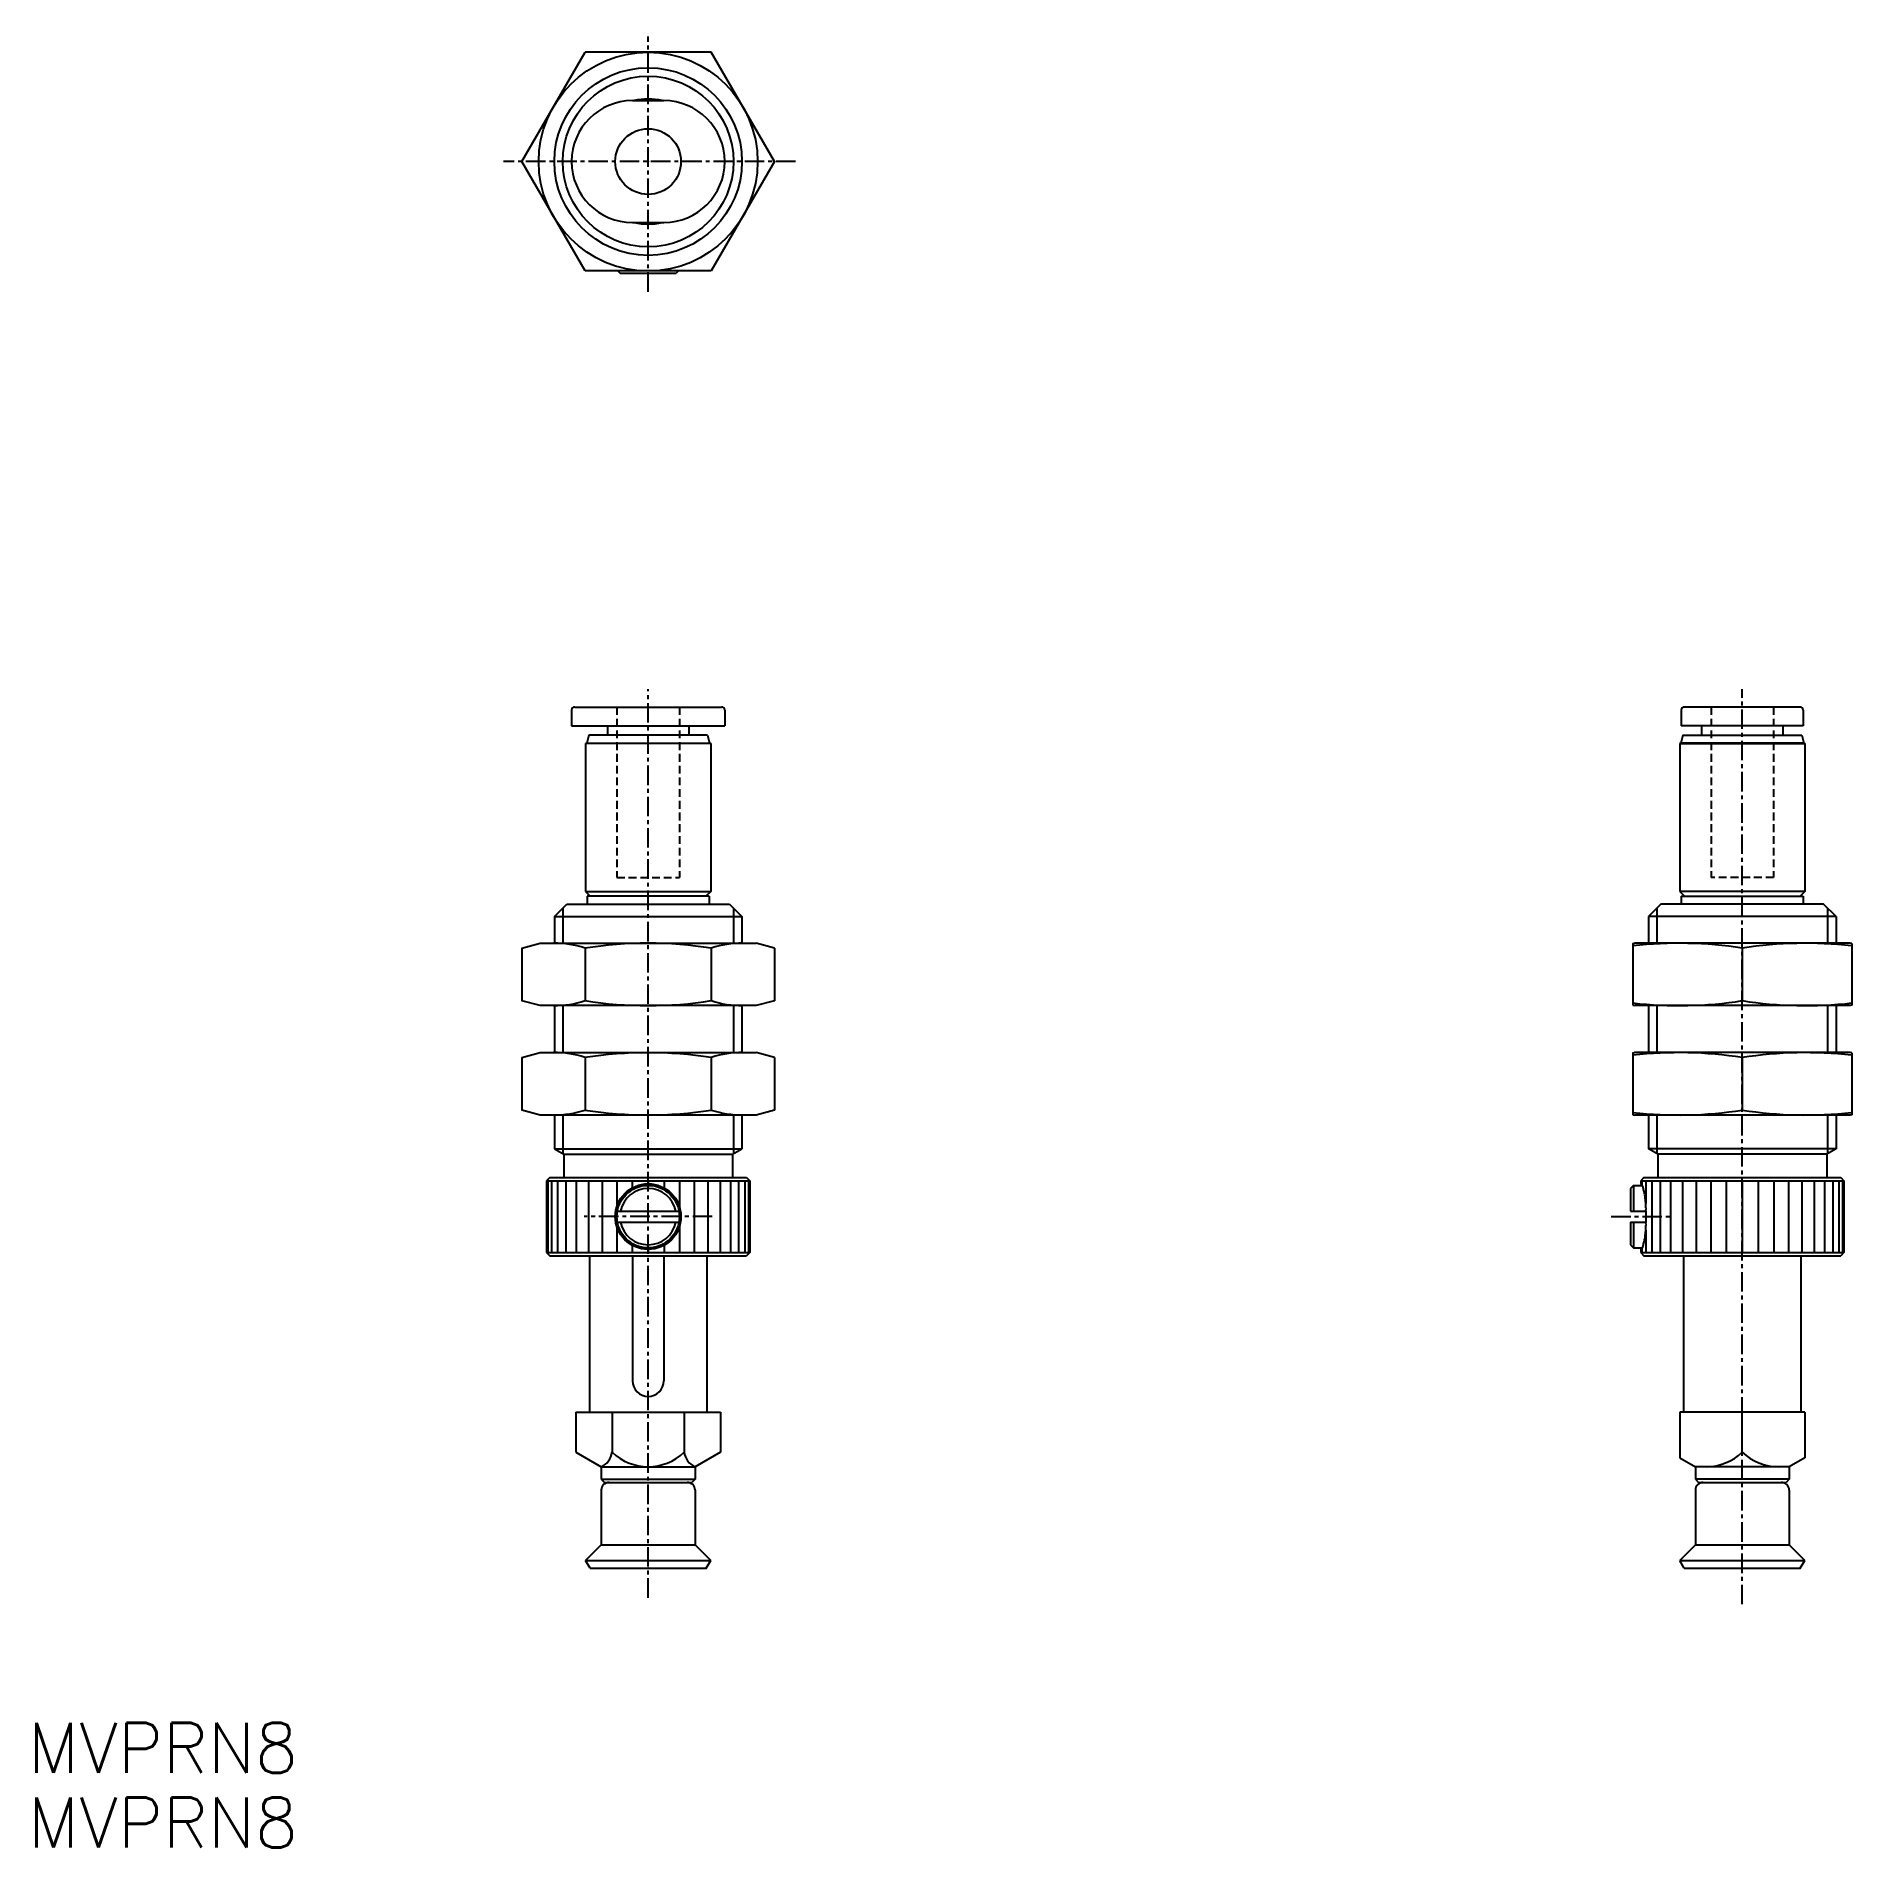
# Model space of a CAD drawing. Extents: x -12 to 104, y -16 to 100.
import ezdxf

# ---------------------------------------------------------------- set-up
doc = ezdxf.new("R2010")
doc.units = 0
doc.linetypes.add('CENTER', pattern=[2, 1.25, -0.25, 0.25, -0.25])
doc.linetypes.add('DASHED', pattern=[0.75, 0.5, -0.25])
doc.layers.get('0').update_dxf_attribs({"linetype": 'CONTINUOUS'})
doc.layers.add('CENTER', color=1, linetype='CENTER')
doc.styles.get("Standard").update_dxf_attribs({"font": 'txt.shx', "bigfont": '@extfont2.shx'})

msp = doc.modelspace()

# ---------------------------------------------------------------- linework, layer by layer
at = {"color": 7, "linetype": 'CONTINUOUS'}
for p, q in [((18.81, 91.8), (22.85, 98.8)), ((30.93, 98.8), (22.85, 98.8)), ((34.97, 91.8), (30.93, 98.8)), ((25.89, 95.7), (27.89, 95.7)), ((22.85, 84.8), (18.81, 91.8)), ((34.97, 91.8), (30.93, 84.8)), ((25.89, 87.9), (27.89, 87.9)), ((30.93, 84.8), (22.85, 84.8)), ((24.94, 84.8), (25.09, 84.65)), ((28.84, 84.8), (28.69, 84.65)), ((25.09, 84.65), (28.69, 84.65)), ((21.99, 56.7), (21.99, 55.7)), ((22.19, 56.9), (31.59, 56.9)), ((31.79, 56.7), (31.79, 55.7)), ((92.99, 56.7), (92.99, 55.7)), ((100.59, 56.9), (93.19, 56.9)), ((100.79, 56.7), (100.79, 55.7)), ((21.99, 55.7), (31.79, 55.7)), ((22.96, 54.6), (22.89, 54.56)), ((23.09, 55.1), (22.96, 54.6)), ((22.96, 54.6), (30.82, 54.6)), ((30.69, 55.1), (23.09, 55.1)), ((24.29, 55.7), (24.29, 55.1)), ((29.49, 55.7), (29.49, 55.1)), ((30.69, 55.1), (30.82, 54.6)), ((30.82, 54.6), (30.89, 54.56)), ((92.96, 54.6), (92.89, 54.56)), ((93.09, 55.1), (92.96, 54.6)), ((100.82, 54.6), (92.96, 54.6)), ((100.79, 55.7), (92.99, 55.7)), ((93.09, 55.1), (100.69, 55.1)), ((94.29, 55.7), (94.29, 55.1)), ((99.49, 55.7), (99.49, 55.1)), ((100.69, 55.1), (100.82, 54.6)), ((100.82, 54.6), (100.89, 54.56)), ((30.89, 54.56), (22.89, 54.56)), ((22.89, 54.56), (22.89, 45.1)), ((30.89, 54.56), (30.89, 45.1)), ((92.89, 54.56), (100.89, 54.56)), ((92.89, 54.56), (92.89, 45.1)), ((100.89, 54.56), (100.89, 45.1)), ((20.89, 43.5), (21.69, 44.3)), ((21.69, 44.3), (32.09, 44.3)), ((22.89, 45.1), (30.89, 45.1)), ((22.89, 45.1), (23.19, 44.8)), ((22.99, 44.8), (22.99, 44.3)), ((30.79, 44.8), (22.99, 44.8)), ((30.89, 45.1), (30.59, 44.8)), ((30.79, 44.8), (30.79, 44.3)), ((32.09, 44.3), (32.89, 43.5)), ((91.69, 44.3), (90.89, 43.5)), ((102.09, 44.3), (91.69, 44.3)), ((100.89, 45.1), (92.89, 45.1)), ((92.89, 45.1), (93.19, 44.8)), ((92.99, 44.8), (92.99, 44.3)), ((92.99, 44.8), (100.79, 44.8)), ((100.89, 45.1), (100.59, 44.8)), ((100.79, 44.8), (100.79, 44.3)), ((102.89, 43.5), (102.09, 44.3)), ((20.89, 43.5), (20.89, 41.8)), ((32.89, 43.5), (32.89, 41.8)), ((90.89, 43.5), (90.89, 41.8)), ((102.89, 43.5), (102.89, 41.8)), ((18.81, 41.48), (19.99, 41.8)), ((18.81, 41.48), (18.81, 38.11)), ((19.99, 41.8), (33.79, 41.8)), ((22.85, 41.48), (22.85, 38.11)), ((30.93, 41.48), (30.93, 38.11)), ((34.97, 41.48), (33.79, 41.8)), ((34.97, 41.48), (34.97, 38.11)), ((89.89, 41.77), (89.99, 41.8)), ((89.89, 41.77), (89.89, 37.82)), ((103.79, 41.8), (89.99, 41.8)), ((96.89, 41.48), (96.89, 38.11)), ((103.89, 41.77), (103.79, 41.8)), ((103.89, 41.77), (103.89, 37.82)), ((19.99, 37.8), (18.81, 38.11)), ((33.79, 37.8), (19.99, 37.8)), ((20.89, 37.8), (20.89, 34.8)), ((32.89, 37.8), (32.89, 34.8)), ((34.97, 38.11), (33.79, 37.8)), ((89.89, 37.82), (89.99, 37.8)), ((103.79, 37.8), (89.99, 37.8)), ((90.89, 37.8), (90.89, 34.8)), ((102.89, 37.8), (102.89, 34.8)), ((103.89, 37.82), (103.79, 37.8)), ((18.81, 34.48), (19.99, 34.8)), ((18.81, 34.48), (18.81, 31.11)), ((19.99, 34.8), (33.79, 34.8)), ((22.85, 34.48), (22.85, 31.11)), ((30.93, 34.48), (30.93, 31.11)), ((34.97, 34.48), (33.79, 34.8)), ((34.97, 34.48), (34.97, 31.11)), ((89.89, 34.77), (89.99, 34.8)), ((89.89, 34.77), (89.89, 30.82)), ((103.79, 34.8), (89.99, 34.8)), ((96.89, 34.48), (96.89, 31.11)), ((103.89, 34.77), (103.79, 34.8)), ((103.89, 34.77), (103.89, 30.82)), ((19.99, 30.8), (18.81, 31.11)), ((33.79, 30.8), (19.99, 30.8)), ((20.89, 30.8), (20.89, 28.64)), ((32.89, 30.8), (32.89, 28.64)), ((34.97, 31.11), (33.79, 30.8)), ((89.89, 30.82), (89.99, 30.8)), ((103.79, 30.8), (89.99, 30.8)), ((90.89, 30.8), (90.89, 28.64)), ((102.89, 30.8), (102.89, 28.64)), ((103.89, 30.82), (103.79, 30.8)), ((20.89, 28.64), (21.49, 28.3)), ((21.49, 28.3), (32.29, 28.3)), ((21.49, 28.3), (21.49, 26.8)), ((32.29, 28.3), (32.89, 28.64)), ((32.29, 28.3), (32.29, 26.8)), ((91.49, 28.3), (90.89, 28.64)), ((102.29, 28.3), (91.49, 28.3)), ((91.49, 28.3), (91.49, 26.8)), ((102.89, 28.64), (102.29, 28.3)), ((102.29, 28.3), (102.29, 26.8)), ((20.59, 26.8), (20.39, 26.6)), ((20.59, 26.8), (33.19, 26.8)), ((33.19, 26.8), (33.39, 26.6)), ((90.59, 26.8), (90.39, 26.6)), ((90.59, 26.8), (103.19, 26.8)), ((103.19, 26.8), (103.39, 26.6)), ((20.39, 26.6), (33.39, 26.6)), ((89.94, 26.3), (89.74, 26.1)), ((89.74, 26.1), (89.74, 24.65)), ((89.94, 26.3), (90.5, 26.3)), ((89.94, 26.3), (89.94, 24.65)), ((90.39, 26.6), (103.39, 26.6)), ((24.92, 24.65), (28.86, 24.65)), ((89.74, 24.65), (90.73, 24.65)), ((24.92, 23.95), (28.86, 23.95)), ((89.74, 23.95), (89.74, 22.5)), ((89.74, 23.95), (90.73, 23.95)), ((89.94, 23.95), (89.94, 22.3)), ((89.74, 22.5), (89.94, 22.3)), ((89.94, 22.3), (90.5, 22.3)), ((20.39, 22), (20.59, 21.8)), ((20.39, 22), (33.39, 22)), ((20.59, 21.8), (33.19, 21.8)), ((23.14, 21.8), (23.14, 11.8)), ((25.89, 21.8), (25.89, 13.8)), ((27.89, 21.8), (27.89, 13.8)), ((30.64, 21.8), (30.64, 11.8)), ((33.39, 22), (33.19, 21.8)), ((90.39, 22), (90.59, 21.8)), ((90.39, 22), (103.39, 22)), ((90.59, 21.8), (103.19, 21.8)), ((93.14, 21.8), (93.14, 11.8)), ((100.64, 21.8), (100.64, 11.8)), ((103.39, 22), (103.19, 21.8)), ((22.27, 11.8), (31.51, 11.8)), ((22.27, 11.8), (22.27, 9.23)), ((24.58, 11.8), (24.58, 9.23)), ((29.2, 11.8), (29.2, 9.23)), ((31.51, 11.8), (31.51, 9.23)), ((100.89, 11.8), (92.89, 11.8)), ((92.89, 11.8), (92.89, 8.87)), ((96.89, 9.23), (96.89, 11.8)), ((100.89, 11.8), (100.89, 8.87)), ((22.27, 9.23), (23.89, 8.3)), ((23.89, 8.3), (23.89, 7.5)), ((23.89, 8.3), (29.89, 8.3)), ((31.51, 9.23), (29.89, 8.3)), ((29.89, 8.3), (29.89, 7.5)), ((92.89, 8.87), (93.89, 8.3)), ((99.89, 8.3), (93.89, 8.3)), ((93.89, 8.3), (93.89, 7.5)), ((100.89, 8.87), (99.89, 8.3)), ((99.89, 8.3), (99.89, 7.5)), ((23.89, 7.5), (24.09, 7.3)), ((23.89, 7.5), (29.89, 7.5)), ((24.09, 7.3), (29.69, 7.3)), ((29.89, 7.5), (29.69, 7.3)), ((99.89, 7.5), (93.89, 7.5)), ((93.89, 7.5), (94.09, 7.3)), ((94.09, 7.3), (99.69, 7.3)), ((99.89, 7.5), (99.69, 7.3)), ((23.89, 6.8), (23.89, 3.3)), ((29.89, 6.8), (29.89, 3.3)), ((93.89, 6.8), (93.89, 3.3)), ((99.89, 6.8), (99.89, 3.3)), ((23.89, 3.3), (22.89, 2.3)), ((23.89, 3.3), (29.89, 3.3)), ((29.89, 3.3), (30.89, 2.3)), ((93.89, 3.3), (92.89, 2.3)), ((93.89, 3.3), (99.89, 3.3)), ((99.89, 3.3), (100.89, 2.3)), ((22.89, 2.3), (30.89, 2.3)), ((23.18, 1.8), (22.89, 2.3)), ((23.18, 1.8), (30.6, 1.8)), ((30.6, 1.8), (30.89, 2.3)), ((92.89, 2.3), (100.89, 2.3)), ((93.18, 1.8), (92.89, 2.3)), ((93.18, 1.8), (100.6, 1.8)), ((100.6, 1.8), (100.89, 2.3))]:
    msp.add_line(p, q, dxfattribs=at)
at = {"color": 3, "linetype": 'DASHED'}
for p, q in [((24.89, 56.9), (24.89, 46)), ((28.89, 56.9), (28.89, 46)), ((94.89, 56.9), (94.89, 46)), ((98.89, 56.9), (98.89, 46)), ((24.89, 46), (28.89, 46)), ((98.89, 46), (94.89, 46))]:
    msp.add_line(p, q, dxfattribs=at)
at = {"color": 3, "linetype": 'CONTINUOUS'}
for p, q in [((20.89, 43.5), (32.89, 43.5)), ((21.43, 44.04), (21.43, 41.8)), ((32.35, 44.04), (32.35, 41.8)), ((102.89, 43.5), (90.89, 43.5)), ((91.43, 44.04), (91.43, 41.8)), ((102.35, 44.04), (102.35, 41.8)), ((21.43, 37.8), (21.43, 34.8)), ((32.35, 37.8), (32.35, 34.8)), ((91.43, 37.8), (91.43, 34.8)), ((102.35, 37.8), (102.35, 34.8)), ((21.43, 30.8), (21.43, 28.33)), ((32.35, 30.8), (32.35, 28.33)), ((91.43, 30.8), (91.43, 28.33)), ((102.35, 30.8), (102.35, 28.33)), ((20.89, 28.64), (32.89, 28.64)), ((102.89, 28.64), (90.89, 28.64)), ((20.39, 26.6), (20.39, 22)), ((20.47, 26.6), (20.47, 22)), ((20.71, 26.6), (20.71, 22)), ((21.1, 26.6), (21.1, 22)), ((21.63, 26.6), (21.63, 22)), ((22.29, 26.6), (22.29, 22)), ((23.07, 26.6), (23.07, 22)), ((23.94, 26.6), (23.94, 22)), ((24.88, 26.6), (24.88, 24.91)), ((25.87, 26.6), (25.87, 26.13)), ((26.89, 26.6), (26.89, 26.4)), ((27.91, 26.6), (27.91, 26.13)), ((28.9, 26.6), (28.9, 24.91)), ((29.84, 26.6), (29.84, 22)), ((30.71, 26.6), (30.71, 22)), ((31.49, 26.6), (31.49, 22)), ((32.15, 26.6), (32.15, 22)), ((32.68, 26.6), (32.68, 22)), ((33.07, 26.6), (33.07, 22)), ((33.31, 26.6), (33.31, 22)), ((33.39, 26.6), (33.39, 22)), ((90.39, 26.6), (90.39, 26.4)), ((90.47, 26.6), (90.47, 26.34)), ((90.71, 26.6), (90.71, 25.15)), ((91.1, 26.6), (91.1, 22)), ((91.63, 26.6), (91.63, 22)), ((92.29, 26.6), (92.29, 22)), ((93.07, 26.6), (93.07, 22)), ((93.94, 26.6), (93.94, 22)), ((94.88, 26.6), (94.88, 22)), ((95.87, 26.6), (95.87, 22)), ((96.89, 26.6), (96.89, 22)), ((97.91, 26.6), (97.91, 22)), ((98.9, 26.6), (98.9, 22)), ((99.84, 26.6), (99.84, 22)), ((100.71, 26.6), (100.71, 22)), ((101.49, 26.6), (101.49, 22)), ((102.15, 26.6), (102.15, 22)), ((102.68, 26.6), (102.68, 22)), ((103.07, 26.6), (103.07, 22)), ((103.31, 26.6), (103.31, 22)), ((103.39, 26.6), (103.39, 22)), ((24.88, 23.68), (24.88, 22)), ((28.9, 23.68), (28.9, 22)), ((90.71, 23.44), (90.71, 22)), ((25.87, 22.46), (25.87, 22)), ((26.89, 22.2), (26.89, 22)), ((27.91, 22.46), (27.91, 22)), ((90.39, 22.2), (90.39, 22)), ((90.47, 22.25), (90.47, 22))]:
    msp.add_line(p, q, dxfattribs=at)
at = {"color": 7, "linetype": 'CONTINUOUS'}
msp.add_lwpolyline([(90.39, 22.2, 0.049127), (90.46, 22.24, 0.049127), (90.52, 22.36, 0.049127), (90.58, 22.55, 0.049127), (90.64, 22.81, 0.049127), (90.68, 23.13, 0.049127), (90.71, 23.49, 0.049127), (90.73, 23.89, 0.049127), (90.74, 24.3, 0.049127), (90.73, 24.71, 0.049127), (90.71, 25.1, 0.049127), (90.68, 25.46, 0.049127), (90.64, 25.78, 0.049127), (90.58, 26.04, 0.049127), (90.52, 26.24, 0.049127), (90.46, 26.36, 0.049127), (90.39, 26.4, -1)], format="xyb", dxfattribs=at)
for centre, radius in [((26.89, 91.8), 7), ((26.89, 91.8), 6), ((26.89, 91.8), 5.46), ((26.89, 91.8), 2.1), ((26.89, 24.3), 2.1), ((26.89, 24.3), 2)]:
    msp.add_circle(centre, radius, dxfattribs=at)
for centre, radius, start, end in [((25.89, 91.8), 3.9, 90, 270), ((26.89, 91.8), 4, 77.0706, 102.9294), ((27.89, 91.8), 3.9, 270, 90), ((26.89, 91.8), 4, 257.0706, 282.9294), ((22.19, 56.7), 0.2, 90, 180), ((31.59, 56.7), 0.2, 0, 90), ((93.19, 56.7), 0.2, 90, 180), ((100.59, 56.7), 0.2, 0, 90), ((20.83, 35.2), 6.6, 72.1712, 90), ((26.89, 15.87), 25.92, 81.0313, 98.9687), ((32.95, 35.2), 6.6, 90, 107.8288), ((92.85, 15.87), 25.92, 81.0313, 96.553), ((100.93, 15.87), 25.92, 83.447, 98.9687), ((20.83, 44.4), 6.6, 270, 287.8288), ((26.89, 63.72), 25.92, 261.0313, 278.9687), ((32.95, 44.4), 6.6, 252.1712, 270), ((92.85, 63.72), 25.92, 263.447, 278.9687), ((100.93, 63.72), 25.92, 261.0313, 276.553), ((20.83, 28.2), 6.6, 72.1712, 90), ((26.89, 8.87), 25.92, 81.0313, 98.9687), ((32.95, 28.2), 6.6, 90, 107.8288), ((92.85, 8.87), 25.92, 81.0313, 96.553), ((100.93, 8.87), 25.92, 83.447, 98.9687), ((20.83, 37.4), 6.6, 270, 287.8288), ((26.89, 56.72), 25.92, 261.0313, 278.9687), ((32.95, 37.4), 6.6, 252.1712, 270), ((92.85, 56.72), 25.92, 263.447, 278.9687), ((100.93, 56.72), 25.92, 261.0313, 276.553), ((26.89, 24.3), 1.8, 11.2123, 168.7877), ((26.89, 24.3), 1.8, 191.2123, 348.7877), ((26.89, 13.8), 1, 180, 0), ((23.43, 9.36), 1.16, 293.5389, 353.5358), ((26.89, 11.62), 3.32, 225.9339, 314.0666), ((30.35, 9.36), 1.16, 186.4602, 246.4611), ((94.58, 11.62), 3.32, 270.0003, 314.0664), ((99.2, 11.62), 3.32, 225.9336, 269.9997), ((24.39, 6.8), 0.5, 90, 180), ((29.39, 6.8), 0.5, 0, 90), ((94.39, 6.8), 0.5, 90, 180), ((99.39, 6.8), 0.5, 0, 90)]:
    msp.add_arc(centre, radius, start, end, dxfattribs=at)
for p in [(26.89, 91.8), (34.97, 91.8), (26.89, 1.8), (30.6, 1.8), (96.89, 1.8), (100.6, 1.8)]:
    msp.add_point(p, dxfattribs=at)
at = {"layer": 'CENTER', "color": 1, "linetype": 'CENTER'}
for p, q in [((26.89, 83.47), (26.89, 99.81)), ((36.32, 91.8), (17.63, 91.8)), ((26.89, -0.09), (26.89, 58.04)), ((96.89, -0.5), (96.89, 58.04)), ((30.99, 24.3), (22.79, 24.3)), ((88.5, 24.3), (92.25, 24.3))]:
    msp.add_line(p, q, dxfattribs=at)

# ---------------------------------------------------------------- texts
at = {"color": 7, "linetype": 'CONTINUOUS'}
for p in [(-12.8, -11.28), (-12.8, -16.07)]:
    msp.add_text('MVPRN8', height=3.2, dxfattribs=at).set_placement(p)

doc.saveas('drawing.dxf')
